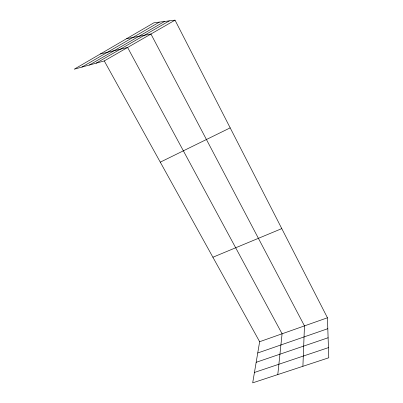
<?xml version="1.0" encoding="UTF-8"?>
<svg xmlns="http://www.w3.org/2000/svg" width="403" height="403" viewBox="0 0 403 403"><rect width="100%" height="100%" fill="white"/><g stroke="black" fill="none" stroke-linecap="round" stroke-linejoin="round"><path stroke-width="0.6" d="M302.9 366.302L304.466 325.896L150.949 34.023L126.668 38.658M277.793 374.578L282.09 333.79L127.6 47.483L100.382 53.967M104.271 60.929L259.643 341.714L252.691 382.85L328.772 357.778L327.448 317.781L175.023 20.15L153.891 22.8L74.228 69.2L104.271 60.929L175.023 20.15M81.925 67.079L159.331 22.12M89.365 65.034L164.57 21.46M96.146 63.165L169.336 20.865M160.283 162.157L230.184 127.857M212.9 257.24L281.783 228.612M259.643 341.714L327.448 317.781M257.739 352.988L327.81 328.702M256.162 362.312L328.107 337.754M254.449 372.448L328.435 347.628"/></g></svg>
